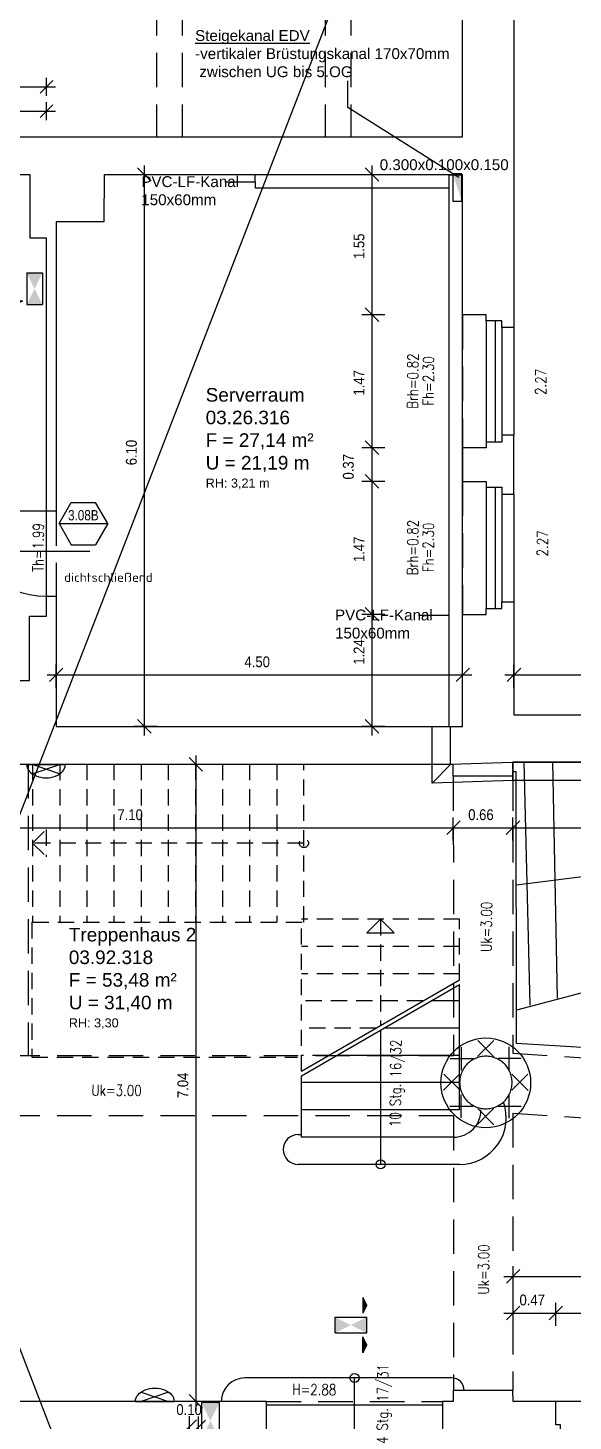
# Model space of a CAD drawing. Header units: metres. Extents: x -364 to -248, y 1030 to 1089.
# Drawn here: x -352.58 to -346.55, y 1064.79 to 1080.19 of the extents above; entities that cross this region are included whole.
import ezdxf
from ezdxf.enums import TextEntityAlignment as Align

# ---------------------------------------------------------------- set-up
doc = ezdxf.new("R2010")
doc.units = ezdxf.units.M
doc.header["$LTSCALE"] = 0.03
for name, pattern in [('AUSGEZOGEN', [0]), ('DOT', [0]), ('GESTRICHELT', [9, 6, -3]), ('STRICHLINIE', [19.05, 12.7, -6.35])]:
    doc.linetypes.add(name, pattern=pattern)
doc.layers.get('0').update_dxf_attribs({"linetype": 'CONTINUOUS'})
doc.layers.get('Defpoints').update_dxf_attribs({"linetype": 'CONTINUOUS'})
for name, color, linetype in [('A_ansicht', 9, 'CONTINUOUS'), ('A_Bemaßung', 2, 'CONTINUOUS'), ('A_BRANDSCHUTZ', 10, 'CONTINUOUS'), ('A_EINFÜGEPUNKT', 2, 'CONTINUOUS'), ('A_Elektro', 1, 'CONTINUOUS'), ('A_fenster', 7, 'CONTINUOUS'), ('A_höhen', 3, 'CONTINUOUS'), ('A_NR_TÜR', 1, 'CONTINUOUS'), ('A_text', 5, 'CONTINUOUS'), ('A_treppe', 3, 'CONTINUOUS'), ('A_Tuernummern', 1, 'CONTINUOUS'), ('A_TXT-TUER', 1, 'CONTINUOUS'), ('A_türen', 9, 'CONTINUOUS'), ('A_verdeckt', 8, 'STRICHLINIE'), ('A_wände', 6, 'CONTINUOUS'), ('CKMA0002', 2, 'CONTINUOUS'), ('E__DURCHBR', 2, 'CONTINUOUS'), ('E__LEUCHTEN', 6, 'AUSGEZOGEN'), ('E__VERSYS', 2, 'AUSGEZOGEN')]:
    doc.layers.add(name, color=color, linetype=linetype)
doc.styles.add('arial-n', font='ARIALN.TTF')
doc.styles.add('BOLDSIMP_FNT', font='TXT', dxfattribs={"height": 1})
doc.styles.add('NORM', font='simplex.shx', dxfattribs={"width": 0.7, "bigfont": 'bigfont.shx'})
doc.styles.add('SIMPLEX', font='simplex.shx', dxfattribs={"height": 0.1})
doc.styles.get("Standard").update_dxf_attribs({"font": 'ARIAL.TTF', "height": 1})
doc.dimstyles.get("Standard").update_dxf_attribs({"dimtxt": 0.1, "dimasz": 0.1, "dimexe": 0.1, "dimexo": 0, "dimgap": 0.1, "dimtad": 1, "dimdec": 4, "dimrnd": 0.0025, "dimzin": 0, "dimdsep": 46, "dimtxsty": 'SIMPLEX', "dimblk": 'DIMCROSS', "dimblk1": 'DIMCROSS', "dimblk2": 'DIMCROSS', "dimsah": 1, "dimcen": 2.5, "dimdle": 0.05, "dimclrd": 1, "dimclre": 1, "dimclrt": 6, "dimadec": 0, "dimazin": 0, "dimtfac": 1, "dimtdec": 4, "dimtmove": 2, "dimatfit": 3, "dimfxl": 1, "dimtvp": 1, "dimtolj": 1, "dimtzin": 0, "dimarcsym": 0})

# ---------------------------------------------------------------- blocks, each defined once
blk = doc.blocks.new('SLASH1')
at = {"layer": 'A_Bemaßung', "color": 2, "linetype": 'Continuous'}
for p, q in [((0.07663, 0.07663), (-0.07319, -0.07319)), ((0, -0.14068), (0, 0.11466))]:
    blk.add_line(p, q, dxfattribs=at)
blk = doc.blocks.new('DIMCROSS')
at = {"color": 0, "linetype": 'ByBlock'}
blk.add_line((-1, 0), (1, 0), dxfattribs=at)
at = {"linetype": 'ByBlock'}
blk.add_line((-0.707107, -0.707107), (0.707107, 0.707107), dxfattribs=at)
blk = doc.blocks.new('*D61')
at = {"layer": 'CKMA0002', "color": 1, "linetype": 'Continuous', "lineweight": -2}
for p, q in [((-352.373, 1079.434), (-352.373, 1079.634)), ((-354.683, 1079.534), (-352.473, 1079.534))]:
    blk.add_line(p, q, dxfattribs=at)
at = {"layer": 'Defpoints', "color": 0, "linetype": 'Continuous'}
for p in [(-352.373, 1079.534), (-354.783, 1076.73), (-352.373, 1076.808)]:
    blk.add_point(p, dxfattribs=at)
at = {"layer": 'CKMA0002', "color": 1, "linetype": 'Continuous', "lineweight": -2, "xscale": 0.1, "yscale": 0.1, "zscale": 0.1, "rotation": 180}
blk.add_blockref('DIMCROSS', (-354.783, 1079.534), dxfattribs=at)
at = {"layer": 'CKMA0002', "color": 1, "linetype": 'Continuous', "lineweight": -2, "xscale": 0.1, "yscale": 0.1, "zscale": 0.1}
blk.add_blockref('DIMCROSS', (-352.373, 1079.534), dxfattribs=at)
at = {"layer": 'CKMA0002', "color": 3, "linetype": 'Continuous', "insert": (-353.578, 1079.684), "char_height": 0.1, "attachment_point": 5, "style": 'SIMPLEX'}
blk.add_mtext('\\A1;2.41{\\A1\\H0.7x\\S;}', dxfattribs=at)
blk = doc.blocks.new('*D67')
at = {"layer": 'CKMA0002', "color": 1, "linetype": 'Continuous', "lineweight": -2}
for p, q in [((-352.373, 1079.166), (-352.373, 1079.366)), ((-354.683, 1079.266), (-352.473, 1079.266))]:
    blk.add_line(p, q, dxfattribs=at)
at = {"layer": 'Defpoints', "color": 0, "linetype": 'Continuous'}
for p in [(-352.373, 1079.266), (-352.373, 1076.595), (-354.783, 1076.225)]:
    blk.add_point(p, dxfattribs=at)
at = {"layer": 'CKMA0002', "color": 1, "linetype": 'Continuous', "lineweight": -2, "xscale": 0.1, "yscale": 0.1, "zscale": 0.1, "rotation": 180}
blk.add_blockref('DIMCROSS', (-354.783, 1079.266), dxfattribs=at)
at = {"layer": 'CKMA0002', "color": 1, "linetype": 'Continuous', "lineweight": -2, "xscale": 0.1, "yscale": 0.1, "zscale": 0.1}
blk.add_blockref('DIMCROSS', (-352.373, 1079.266), dxfattribs=at)
at = {"layer": 'CKMA0002', "color": 3, "linetype": 'Continuous', "insert": (-353.578, 1079.416), "char_height": 0.1, "attachment_point": 5, "style": 'SIMPLEX'}
blk.add_mtext('\\A1;2.41{\\A1\\H0.7x\\S;}', dxfattribs=at)
blk = doc.blocks.new('Tür-Nr')
at = {"layer": 'A_NR_TÜR'}
for p, q in [((-0.057, -108.865), (0.077, -108.632)), ((0.077, -108.632), (0.347, -108.632)), ((0.481, -108.865), (0.347, -108.632)), ((-0.057, -108.865), (0.481, -108.865)), ((-0.057, -108.865), (0.077, -109.098)), ((0.481, -108.865), (0.347, -109.098)), ((0.077, -109.098), (0.347, -109.098))]:
    blk.add_line(p, q, dxfattribs=at)
at = {"layer": 'A_TXT-TUER', "style": 'arial-n', "flags": 4}
blk.add_attdef('TÜR-NR.', text='', height=0.113, dxfattribs=at).set_placement((0.211, -108.772), align=Align.MIDDLE_CENTER)
at = {"layer": 'A_TXT-TUER', "style": 'NORM', "width": 0.7}
for tag, flags, p in [('BRANDSCHUTZ', 4, (0.229, -108.981)), ('DIN', 5, (0.214, -109.198)), ('ABMESSUNG', 5, (0.214, -109.333)), ('MATERIAL', 5, (0.214, -109.467)), ('WANDART', 5, (0.214, -109.601)), ('ZARGE', 5, (0.214, -109.736)), ('BESCHLÄGE', 5, (0.214, -110.005)), ('SCHLOSS', 5, (0.214, -109.87)), ('SONSTIGES', 5, (0.214, -110.139))]:
    blk.add_attdef(tag, text='', height=0.0784, dxfattribs=dict(at, flags=flags)).set_placement(p, align=Align.MIDDLE_CENTER)
blk = doc.blocks.new('A$C70D86C85')
at = {"layer": 'E__VERSYS', "color": 3, "linetype": 'Continuous'}
for p, q in [((12.52, 27.118), (10.376, 27.118)), ((10.379, 26.968), (10.376, 27.118)), ((12.52, 21.019), (12.52, 27.118)), ((12.52, 27.118), (12.67, 27.118)), ((12.52, 26.968), (12.52, 27.118)), ((12.67, 21.019), (12.67, 27.118)), ((12.52, 26.968), (10.379, 26.968)), ((12.334, 20.392), (12.334, 21.019)), ((12.334, 21.019), (12.535, 21.019)), ((12.52, 21.019), (12.67, 21.019)), ((12.535, 20.599), (12.535, 21.019)), ((12.334, 20.392), (12.535, 20.599)), ((13.225, 20.622), (12.535, 20.599)), ((13.225, 20.421), (13.225, 20.622)), ((19.13, 20.622), (13.225, 20.622)), ((13.225, 20.421), (12.334, 20.392)), ((19.13, 20.422), (13.225, 20.421))]:
    blk.add_line(p, q, dxfattribs=at)
at = {"layer": 'E__VERSYS', "color": 7, "linetype": 'Continuous', "ltscale": 5}
for p, q in [((10.378, 27.036), (10.04, 27.036)), ((12.52, 22.247), (12.181, 22.247))]:
    blk.add_line(p, q, dxfattribs=at)
at = {"layer": 'E__VERSYS', "color": 7, "char_height": 0.12, "attachment_point": 7}
for insert in [(9.117, 26.78), (11.259, 21.99)]:
    blk.add_mtext('PVC-LF-Kanal \\P150x60mm', dxfattribs=dict(at, insert=insert))
blk = doc.blocks.new('Wanddurchbruch')
for p, q in [((0, 1), (0, 0)), ((1, 1), (0, 1)), ((1, 0), (1, 1)), ((0, 0), (1, 0))]:
    blk.add_line(p, q)
blk.add_solid([(1, 0), (1, 1), (0, 1), (0, 0)])
blk = doc.blocks.new('Deckendurchbruch')
for p, q in [((1, 1), (0, 1)), ((0, 1), (0, 0)), ((1, 0), (1, 1)), ((0, 0), (1, 0))]:
    blk.add_line(p, q)
blk.add_solid([(0, 0), (1, 1), (0, 1)])
blk = doc.blocks.new('A$C261B6F14')
at = {"layer": 'E__DURCHBR', "linetype": 'Continuous'}
ref = blk.add_blockref('Deckendurchbruch', (12.561, 27.127), dxfattribs=dict(at, xscale=0.3003000080464072, yscale=0.1001000000001113, zscale=1.1011, rotation=270.0000046056928))
ref.add_attrib('EC_DIM', '0.300x0.100x0.150', (11.753, 27.169), dxfattribs={"linetype": 'Continuous', "height": 0.12})
at = {"layer": 'E__DURCHBR', "color": 2, "linetype": 'Continuous'}
ref = blk.add_blockref('Wanddurchbruch', (9.982, 13.141), dxfattribs=dict(at, xscale=0.4054050108627508, yscale=0.2001999999999953, zscale=1.001, rotation=90.00000153523337))
ref.add_attrib('EC_DIM', '0.405x0.200x0.200', (9.782, 12.925), dxfattribs={"color": 2, "linetype": 'Continuous', "height": 0.12})
blk = doc.blocks.new('A$C7E8237D9')
at = {"layer": 'E__VERSYS', "color": 7}
blk.add_line((11.399, 27.862), (11.399, 28.156), dxfattribs=at)
at = {"layer": 'E__VERSYS', "color": 7, "linetype": 'Continuous', "ltscale": 5}
blk.add_line((12.627, 27.088), (11.399, 27.862), dxfattribs=at)
at = {"layer": 'E__VERSYS', "color": 7, "insert": (9.712, 28.195), "char_height": 0.12, "attachment_point": 7}
blk.add_mtext('{\\LSteigekanal EDV\\P}-vertikaler Brüstungskanal 170x70mm \\P zwischen UG bis 5.OG', dxfattribs=at)
blk = doc.blocks.new('PL_PR')
at = {"color": 3}
for p, q in [((123, 155), (92, 217)), ((92, 217), (92, 92)), ((123, 155), (92, 92)), ((-127, -64), (-127, 61)), ((-127, 61), (123, 61)), ((123, -64), (123, 61)), ((-127, -64), (123, -64)), ((92, -220), (92, -95)), ((123, -158), (92, -95)), ((123, -158), (92, -220))]:
    blk.add_line(p, q, dxfattribs=at)
for points in [[(92, 92), (92, 217), (123, 155)], [(-127, 61), (-127, -64), (123, -64), (123, 61)], [(92, -95), (92, -220), (123, -158)]]:
    blk.add_solid(points, dxfattribs=at)
blk = doc.blocks.new('PR')
at = {"color": 3}
for p, q in [((-135, -58), (-135, 67)), ((-135, 67), (115, 67)), ((115, -58), (115, 67)), ((-135, -58), (115, -58)), ((84, -214), (84, -89)), ((115, -151), (84, -89)), ((115, -151), (84, -214))]:
    blk.add_line(p, q, dxfattribs=at)
for points in [[(-135, 67), (-135, -58), (115, -58), (115, 67)], [(84, -89), (84, -214), (115, -151)]]:
    blk.add_solid(points, dxfattribs=at)
blk = doc.blocks.new('Lichtelement')
at = {"layer": 'E__LEUCHTEN', "color": 6, "linetype": 'Continuous', "ltscale": 5}
for p, q in [((11.703, -110.425), (11.881, -110.246)), ((11.884, -110.427), (11.705, -110.249)), ((11.524, -110.575), (11.524, -110.322)), ((12.054, -110.571), (12.054, -110.318)), ((11.653, -110.449), (11.401, -110.449)), ((12.184, -110.445), (11.932, -110.445)), ((11.328, -110.796), (11.506, -110.617)), ((11.509, -110.798), (11.33, -110.619)), ((12.081, -110.797), (12.259, -110.619)), ((12.262, -110.799), (12.083, -110.621)), ((11.521, -111.102), (11.521, -110.85)), ((12.054, -111.105), (12.054, -110.853)), ((11.65, -110.976), (11.398, -110.976)), ((11.703, -111.175), (11.881, -110.997)), ((11.884, -111.178), (11.705, -110.999)), ((12.184, -110.979), (11.932, -110.979))]:
    blk.add_line(p, q, dxfattribs=at)
blk.add_circle((11.794, -110.716), 0.496, dxfattribs=at)
blk = doc.blocks.new('Wandleuchte')
at = {"layer": 'E__LEUCHTEN', "color": 6}
for p, q in [((-154, -6), (-153, 8)), ((-153, 8), (-149, 21)), ((-149, 21), (-143, 34)), ((-143, 34), (-134, 47)), ((-134, 47), (-123, 58)), ((-123, 58), (-110, 68)), ((-110, 68), (-94, 77)), ((-110, 68), (107, -6)), ((107, 68), (-110, -6)), ((-94, 77), (-78, 85)), ((-78, 85), (-60, 91)), ((-60, 91), (-41, 95)), ((-41, 95), (-21, 98)), ((-21, 98), (-1, 99)), ((-1, 99), (19, 98)), ((19, 98), (38, 95)), ((38, 95), (57, 91)), ((57, 91), (75, 85)), ((75, 85), (92, 77)), ((92, 77), (107, 68)), ((107, 68), (120, 58)), ((120, 58), (131, 47)), ((131, 47), (140, 34)), ((140, 34), (146, 21)), ((146, 21), (150, 8)), ((150, 8), (152, -6)), ((-154, -6), (152, -6))]:
    blk.add_line(p, q, dxfattribs=at)

msp = doc.modelspace()

# ---------------------------------------------------------------- linework, layer by layer
at = {"layer": 'A_ansicht', "color": 9, "linetype": 'Continuous'}
for p, q in [((-347.51278, 1076.94869), (-347.51277, 1075.60876)), ((-347.20779, 1076.87368), (-347.2078, 1075.68377)), ((-347.51278, 1075.10879), (-347.51277, 1073.76889)), ((-347.2078, 1075.03381), (-347.2078, 1073.84388))]:
    msp.add_line(p, q, dxfattribs=at)
at = {"layer": 'A_Bemaßung', "linetype": 'Continuous'}
for p, q in [((-351.29031, 1072.36395), (-351.29031, 1078.66359)), ((-348.77363, 1072.36396), (-348.77362, 1078.66359)), ((-352.36812, 1073.03393), (-347.67275, 1073.03393)), ((-347.3078, 1073.03393), (-340.62618, 1073.03392)), ((-350.72084, 1064.90441), (-350.72084, 1072.14397)), ((-355.0756, 1071.3439), (-340.73662, 1071.34389)), ((-347.31604, 1066.38398), (-341.46694, 1066.38398)), ((-347.31605, 1065.97985), (-341.50965, 1065.97985))]:
    msp.add_line(p, q, dxfattribs=at)
at = {"layer": 'A_Bemaßung'}
msp.add_line((-353.45426, 1074.4024), (-351.89501, 1074.4024), dxfattribs=at)
at = {"layer": 'A_EINFÜGEPUNKT', "color": 1}
for p, q in [((-347.18781, 1085.64023), (-360.44279, 1051.44521)), ((-360.44279, 1085.64022), (-347.1878, 1051.44521))]:
    msp.add_line(p, q, dxfattribs=at)
at = {"layer": 'A_fenster', "linetype": 'Continuous'}
for p, q in [((-347.41278, 1076.94868), (-347.41278, 1075.60875)), ((-347.33778, 1076.87369), (-347.33777, 1075.68376)), ((-347.41279, 1075.1088), (-347.4128, 1073.76889)), ((-347.33779, 1075.03381), (-347.33778, 1073.84387))]:
    msp.add_line(p, q, dxfattribs=at)
at = {"layer": 'A_treppe', "color": 1, "linetype": 'GESTRICHELT'}
for p, q in [((-352.22782, 1072.0502), (-352.22782, 1070.3002)), ((-351.92782, 1072.0502), (-351.92782, 1070.3002)), ((-351.62782, 1072.0502), (-351.62782, 1070.3002)), ((-351.32782, 1072.0502), (-351.32782, 1070.3002)), ((-351.02782, 1072.0502), (-351.02782, 1070.3002)), ((-350.72782, 1072.0502), (-350.72782, 1070.3002)), ((-350.42782, 1072.0502), (-350.42782, 1070.3002)), ((-350.12782, 1072.0502), (-350.12782, 1070.3002)), ((-349.82782, 1072.0502), (-349.82782, 1070.3002)), ((-352.52782, 1071.1752), (-352.37782, 1071.3252)), ((-352.37782, 1071.3252), (-352.37782, 1071.0252)), ((-349.52782, 1071.1752), (-352.52782, 1071.1752)), ((-352.52782, 1071.1752), (-352.37782, 1071.0252)), ((-349.55593, 1068.65316), (-349.55592, 1070.3341)), ((-347.80604, 1070.33409), (-349.55593, 1070.3341)), ((-348.68099, 1070.33408), (-348.68099, 1069.15833)), ((-347.80604, 1069.66345), (-347.80604, 1070.33409)), ((-347.80606, 1070.03299), (-349.55593, 1070.03298)), ((-347.80604, 1069.73191), (-349.55592, 1069.73191)), ((-348.20902, 1069.43081), (-349.55593, 1069.43082)), ((-348.73052, 1069.12972), (-349.55593, 1069.12973)), ((-349.25202, 1068.82864), (-349.55593, 1068.82864))]:
    msp.add_line(p, q, dxfattribs=at)
at = {"layer": 'A_treppe', "linetype": 'Continuous'}
for p, q in [((-347.02524, 1069.38438), (-347.09415, 1072.0726)), ((-346.78106, 1072.07232), (-346.72773, 1069.46138)), ((-347.21789, 1071.96547), (-347.18151, 1071.96552)), ((-347.17659, 1068.96162), (-347.18151, 1071.96552)), ((-345.24263, 1069.84043), (-347.1772, 1069.32812)), ((-347.80605, 1068.22646), (-347.80605, 1069.61347)), ((-347.80607, 1069.43082), (-348.12241, 1069.43081)), ((-347.80604, 1069.12973), (-348.64392, 1069.12973)), ((-343.69636, 1068.73837), (-347.17659, 1068.96162)), ((-347.80606, 1068.82865), (-349.16543, 1068.82863)), ((-347.80605, 1068.52753), (-349.55594, 1068.52753)), ((-349.55592, 1067.92536), (-349.55593, 1068.60318)), ((-347.80605, 1068.22646), (-349.55593, 1068.22645)), ((-349.59094, 1067.95426), (-349.55593, 1067.95426)), ((-347.87103, 1067.92537), (-349.55592, 1067.92536)), ((-347.80604, 1067.62427), (-349.59093, 1067.62428))]:
    msp.add_line(p, q, dxfattribs=at)
at = {"layer": 'A_treppe', "color": 1, "linetype": 'Continuous'}
for p, q in [((-347.17946, 1070.71338), (-345.23428, 1070.9588)), ((-348.68099, 1069.10833), (-348.68099, 1067.62426)), ((-348.43099, 1067.62427), (-348.93101, 1067.62427)), ((-348.96847, 1064.37442), (-348.96848, 1065.26443))]:
    msp.add_line(p, q, dxfattribs=at)
at = {"layer": 'A_treppe', "color": 1}
for p, q in [((-348.68099, 1070.33408), (-348.83099, 1070.18409)), ((-348.68099, 1070.33408), (-348.53099, 1070.18408)), ((-348.83099, 1070.18409), (-348.53099, 1070.18408))]:
    msp.add_line(p, q, dxfattribs=at)
at = {"layer": 'A_treppe', "color": 3, "linetype": 'Continuous'}
for p, q in [((-347.89605, 1065.26441), (-350.18091, 1065.26441)), ((-347.75604, 1065.12441), (-347.75605, 1065.12442)), ((-349.94092, 1064.96775), (-347.99603, 1064.96775))]:
    msp.add_line(p, q, dxfattribs=at)
at = {"layer": 'A_treppe', "color": 1, "linetype": 'GESTRICHELT'}
for points in [[(-352.52782, 1072.0502), (-352.52782, 1070.3002), (-349.52782, 1070.3002), (-349.52782, 1072.0502)], [(-352.52782, 1070.3002), (-352.53782, 1070.3002), (-352.53782, 1068.8102), (-349.59782, 1068.8102)]]:
    msp.add_lwpolyline(points, dxfattribs=at)
msp.add_circle((-349.52782, 1071.1752), 0.05, dxfattribs=at)
at = {"layer": 'A_treppe', "color": 1, "linetype": 'Continuous'}
for centre in [(-348.68099, 1067.62426), (-348.96848, 1065.26443)]:
    msp.add_circle(centre, 0.05, dxfattribs=at)
at = {"layer": 'A_treppe', "linetype": 'Continuous'}
for centre, radius, start, end in [((-347.87103, 1068.22645), 0.30109, 269.999997, 0.001903), ((-347.80605, 1068.13926), 0.515, 270.00111, 19.838444), ((-349.59093, 1067.78926), 0.165, 90.003475, 269.999997)]:
    msp.add_arc(centre, radius, start, end, dxfattribs=at)
at = {"layer": 'A_treppe', "color": 3, "linetype": 'Continuous'}
for centre, radius, start, end in [((-350.1809, 1065.00442), 0.26, 90.002207, 180.000006), ((-347.89604, 1065.12443), 0.14, 359.995907, 90.004096)]:
    msp.add_arc(centre, radius, start, end, dxfattribs=at)
at = {"layer": 'A_türen', "linetype": 'Continuous'}
for p, q in [((-352.3731, 1074.84382), (-353.31306, 1074.8438)), ((-352.37309, 1073.90387), (-352.3731, 1074.84382))]:
    msp.add_line(p, q, dxfattribs=at)
msp.add_arc((-352.3731, 1074.84382), 0.93994, 180.001213, 270.000607, dxfattribs=at)
at = {"layer": 'A_verdeckt'}
for p, q in [((-351.15833, 1085.05522), (-351.15832, 1078.98359)), ((-350.87335, 1085.05522), (-350.87336, 1078.98359)), ((-349.29345, 1085.05522), (-349.29344, 1078.98359)), ((-349.00846, 1085.05521), (-349.00846, 1078.98359)), ((-347.77274, 1077.01367), (-347.77274, 1075.54378)), ((-347.77276, 1075.17379), (-347.77275, 1073.70389)), ((-352.26812, 1074.84382), (-352.26811, 1073.90387)), ((-352.57782, 1072.0502), (-352.57782, 1068.82417)), ((-347.87598, 1071.91398), (-347.87542, 1068.82417)), ((-347.21788, 1071.91397), (-347.21731, 1068.85352)), ((-347.87542, 1068.82417), (-354.97561, 1068.82417)), ((-347.21731, 1068.85352), (-341.26141, 1068.4579)), ((-347.2172, 1068.1911), (-341.33563, 1067.80042)), ((-347.2172, 1068.1911), (-347.21663, 1065.12441)), ((-347.8753, 1068.15921), (-354.97561, 1068.15921)), ((-347.8753, 1068.15921), (-347.87474, 1065.1244)), ((-349.9409, 1065.0044), (-347.99602, 1065.00441)), ((-345.30443, 1065.00442), (-346.74434, 1065.00442))]:
    msp.add_line(p, q, dxfattribs=at)
at = {"layer": 'A_verdeckt', "linetype": 'Continuous'}
for p, q in [((-349.55593, 1068.65316), (-347.80604, 1069.66345)), ((-349.55593, 1068.60318), (-347.80605, 1069.61347))]:
    msp.add_line(p, q, dxfattribs=at)
at = {"layer": 'A_wände', "linetype": 'Continuous'}
for p, q in [((-349.94091, 1065.00442), (-353.10072, 1065.00442)), ((-349.94092, 1064.29985), (-349.94091, 1065.00442))]:
    msp.add_line(p, q, dxfattribs=at)
for points in [[(-347.2078, 1084.39022), (-347.2078, 1076.87368), (-347.33778, 1076.87369), (-347.33778, 1076.94869), (-347.51278, 1076.94869), (-347.51277, 1077.01368), (-347.77275, 1077.01368), (-347.77275, 1078.56359), (-351.73814, 1078.56359), (-351.73815, 1078.04362), (-352.26811, 1078.04362), (-352.26812, 1074.84382), (-352.3731, 1074.84382), (-352.3731, 1077.86363), (-352.55309, 1077.86363), (-352.55309, 1078.56359), (-353.11822, 1078.56358), (-353.17822, 1078.82357), (-353.30322, 1078.82357), (-353.30323, 1078.98356), (-347.77275, 1078.98359), (-347.77275, 1085.05522)], [(-347.2078, 1075.68377), (-347.33778, 1075.68377), (-347.33778, 1075.60877), (-347.51277, 1075.60877), (-347.51277, 1075.54378), (-347.77275, 1075.54378), (-347.77276, 1075.1738), (-347.51279, 1075.1738), (-347.51278, 1075.1088), (-347.33778, 1075.1088), (-347.33778, 1075.03381), (-347.2078, 1075.03381), (-347.2078, 1075.68377)], [(-341.31267, 1072.06768), (-347.2178, 1072.07271), (-347.2178, 1071.91398), (-347.87604, 1071.91398), (-347.87604, 1072.04398), (-352.99074, 1072.04398), (-353.18572, 1072.73394), (-353.31071, 1072.73393), (-353.31071, 1072.97394), (-352.5631, 1072.97394), (-352.56309, 1073.68389), (-352.3731, 1073.68389), (-352.3731, 1073.90388), (-352.26811, 1073.90388), (-352.26811, 1072.46396), (-347.77275, 1072.46397), (-347.77275, 1073.70389), (-347.51277, 1073.70389), (-347.51277, 1073.76889), (-347.33778, 1073.76889), (-347.33778, 1073.84388), (-347.2078, 1073.84388), (-347.2078, 1072.59489), (-340.72618, 1072.59489)], [(-347.22607, 1068.52921), (-347.22647, 1068.54439), (-347.22766, 1068.55953), (-347.22964, 1068.57458), (-347.23241, 1068.58951), (-347.23595, 1068.60427), (-347.24026, 1068.61883), (-347.24533, 1068.63314), (-347.25114, 1068.64717), (-347.25768, 1068.66087), (-347.26492, 1068.67421), (-347.27285, 1068.68716), (-347.28145, 1068.69967), (-347.29069, 1068.71172), (-347.30055, 1068.72327), (-347.311, 1068.73428), (-347.32201, 1068.74473), (-347.33356, 1068.75459), (-347.34561, 1068.76383), (-347.35812, 1068.77243), (-347.37107, 1068.78036), (-347.38441, 1068.7876), (-347.39811, 1068.79414), (-347.41214, 1068.79995), (-347.42645, 1068.80502), (-347.44101, 1068.80933), (-347.45577, 1068.81287), (-347.4707, 1068.81564), (-347.48575, 1068.81762), (-347.50089, 1068.81881), (-347.51607, 1068.81921), (-347.53125, 1068.81881), (-347.54639, 1068.81762), (-347.56144, 1068.81564), (-347.57637, 1068.81287), (-347.59113, 1068.80933), (-347.60569, 1068.80502), (-347.62, 1068.79995), (-347.63403, 1068.79414), (-347.64773, 1068.7876), (-347.66107, 1068.78036), (-347.67402, 1068.77243), (-347.68653, 1068.76383), (-347.69858, 1068.75459), (-347.71013, 1068.74473), (-347.72114, 1068.73428), (-347.73159, 1068.72327), (-347.74145, 1068.71172), (-347.75069, 1068.69967), (-347.75929, 1068.68716), (-347.76722, 1068.67421), (-347.77446, 1068.66087), (-347.781, 1068.64717), (-347.78681, 1068.63314), (-347.79188, 1068.61883), (-347.79619, 1068.60427), (-347.79973, 1068.58951), (-347.8025, 1068.57458), (-347.80448, 1068.55953), (-347.80567, 1068.54439), (-347.80607, 1068.52921), (-347.80567, 1068.51403), (-347.80448, 1068.49889), (-347.8025, 1068.48384), (-347.79973, 1068.46891), (-347.79619, 1068.45415), (-347.79188, 1068.43959), (-347.78681, 1068.42528), (-347.781, 1068.41125), (-347.77446, 1068.39755), (-347.76722, 1068.38421), (-347.75929, 1068.37126), (-347.75069, 1068.35875), (-347.74145, 1068.3467), (-347.73159, 1068.33515), (-347.72114, 1068.32414), (-347.71013, 1068.31369), (-347.69858, 1068.30383), (-347.68653, 1068.29459), (-347.67402, 1068.28599), (-347.66107, 1068.27806), (-347.64773, 1068.27082), (-347.63403, 1068.26428), (-347.62, 1068.25847), (-347.60569, 1068.2534), (-347.59113, 1068.24909), (-347.57637, 1068.24555), (-347.56144, 1068.24278), (-347.54639, 1068.2408), (-347.53125, 1068.23961), (-347.51607, 1068.23921), (-347.50089, 1068.23961), (-347.48575, 1068.2408), (-347.4707, 1068.24278), (-347.45577, 1068.24555), (-347.44101, 1068.24909), (-347.42645, 1068.2534), (-347.41214, 1068.25847), (-347.39811, 1068.26428), (-347.38441, 1068.27082), (-347.37107, 1068.27806), (-347.35812, 1068.28599), (-347.34561, 1068.29459), (-347.33356, 1068.30383), (-347.32201, 1068.31369), (-347.311, 1068.32414), (-347.30055, 1068.33515), (-347.29069, 1068.3467), (-347.28145, 1068.35875), (-347.27285, 1068.37126), (-347.26492, 1068.38421), (-347.25768, 1068.39755), (-347.25114, 1068.41125), (-347.24533, 1068.42528), (-347.24026, 1068.43959), (-347.23595, 1068.45415), (-347.23241, 1068.46891), (-347.22964, 1068.48384), (-347.22766, 1068.49889), (-347.22647, 1068.51403), (-347.22607, 1068.52921)], [(-346.74434, 1064.74691), (-346.74435, 1065.00442), (-347.21605, 1065.00442), (-347.21658, 1065.12441), (-347.87604, 1065.12441), (-347.87605, 1065.00442), (-347.99603, 1065.00442), (-347.99604, 1064.29984), (-347.77354, 1064.29985), (-347.77356, 1063.33956), (-347.51857, 1063.33956), (-347.51856, 1063.26706), (-347.34357, 1063.26706), (-347.34358, 1063.19706), (-347.20779, 1063.19706), (-347.20779, 1064.43489), (-346.61935, 1064.43489), (-346.61934, 1064.58692), (-346.68934, 1064.58692), (-346.68934, 1064.74692), (-346.74434, 1064.74691)]]:
    msp.add_lwpolyline(points, dxfattribs=at)

# ---------------------------------------------------------------- block references
at = {"layer": 'A_Bemaßung', "color": 7, "rotation": 90}
for p in [(-351.29032, 1078.56358), (-348.77361, 1078.56358), (-348.77361, 1077.01368), (-348.77362, 1075.54377), (-348.77362, 1075.17379), (-348.77362, 1073.70389), (-351.2903, 1072.46396), (-348.77362, 1072.46397), (-350.72084, 1072.04398), (-350.72084, 1065.00441)]:
    msp.add_blockref('SLASH1', p, dxfattribs=at)
at = {"layer": 'A_Bemaßung', "color": 7, "yscale": 0.999999}
for p in [(-352.2681, 1073.03391), (-347.77275, 1073.03393), (-347.20781, 1073.03393), (-347.87589, 1071.34389), (-347.21776, 1071.3439), (-347.21605, 1066.38399), (-347.21605, 1065.97985), (-346.74434, 1065.97985)]:
    msp.add_blockref('SLASH1', p, dxfattribs=at)
at = {"layer": 'A_Bemaßung', "color": 7}
for p in [(-350.79339, 1064.72513), (-350.69339, 1064.72131)]:
    msp.add_blockref('SLASH1', p, dxfattribs=at)
at = {"layer": 'A_Elektro', "linetype": 'Continuous'}
for name in ['A$C7E8237D9', 'A$C261B6F14', 'A$C70D86C85']:
    msp.add_blockref(name, (-360.44279, 1051.44521), dxfattribs=at)
at = {"layer": 'A_Tuernummern'}
ref = msp.add_blockref('Tür-Nr', (-352.17805, 1183.57218), dxfattribs=at)
ref.add_attrib('TÜR-NR.', '3.08B', dxfattribs={"layer": 'A_TXT-TUER', "height": 0.112896, "style": 'arial-n'}).set_placement((-351.9667, 1074.79984), align=Align.MIDDLE_CENTER)
at = {"layer": 'E__LEUCHTEN', "color": 3, "xscale": 0.001399472102093569, "yscale": 0.001399472102093569, "zscale": 0.001399472102, "rotation": 270}
msp.add_blockref('PR', (-352.5119, 1077.2886), dxfattribs=at)
at = {"layer": 'E__LEUCHTEN', "color": 7, "linetype": 'Continuous', "ltscale": 5, "xscale": -0.001400000000094997, "yscale": 0.001400000000103319, "zscale": 0.0014, "rotation": 179.672306688565}
msp.add_blockref('Wandleuchte', (-352.37774, 1072.03567), dxfattribs=at)
at = {"layer": 'E__LEUCHTEN', "color": 1, "linetype": 'Continuous'}
msp.add_blockref('Lichtelement', (-359.31083, 1179.24119), dxfattribs=at)
at = {"layer": 'E__LEUCHTEN', "xscale": 0.001400526189172524, "yscale": 0.001400526190082019, "zscale": 0.00140052619}
msp.add_blockref('PL_PR', (-349.00571, 1065.85011), dxfattribs=at)
at = {"layer": 'E__LEUCHTEN', "color": 7, "linetype": 'Continuous', "ltscale": 5, "xscale": 0.001400000000103319, "yscale": 0.001400000000103319, "zscale": 0.0014}
msp.add_blockref('Wandleuchte', (-351.17446, 1065.01278), dxfattribs=at)

# ---------------------------------------------------------------- texts
at = {"layer": 'A_Bemaßung', "color": 7, "linetype": 'Continuous', "style": 'BOLDSIMP_FNT', "width": 0.9}
for s, rotation, p in [('1.55', 89.8, (-348.82362, 1077.63176)), ('1.47', 89.8, (-348.82361, 1076.12186)), ('6.10', 89.8, (-351.34031, 1075.35176)), ('0.37', 89.8, (-348.94138, 1075.19423)), ('1.47', 89.8, (-348.82362, 1074.28198)), ('1.24', 89.8, (-348.82362, 1073.14656)), ('4.50', 359.8, (-350.185, 1073.08393)), ('7.10', 359.8, (-351.59032, 1071.39389)), ('0.66', 359.8, (-347.7114, 1071.3939)), ('7.04', 89.8, (-350.77084, 1068.35706)), ('0.47', 359.8, (-347.14477, 1066.02985))]:
    msp.add_text(s, height=0.12, rotation=rotation, dxfattribs=at).set_placement(p, align=Align.BOTTOM_LEFT)
at = {"layer": 'A_Bemaßung', "color": 7, "linetype": 'DOT', "style": 'BOLDSIMP_FNT', "width": 0.9}
msp.add_text('0.10', height=0.12, dxfattribs=at).set_placement((-350.93808, 1064.81778), align=Align.BOTTOM_LEFT)
at = {"layer": 'A_BRANDSCHUTZ', "linetype": 'Continuous', "insert": (-352.17834, 1074.16307), "char_height": 0.1, "width": 1, "attachment_point": 1, "style": 'SIMPLEX'}
msp.add_mtext('dichtschließend', dxfattribs=at)
at = {"layer": 'A_höhen', "linetype": 'Continuous', "style": 'SIMPLEX', "width": 0.8}
for s, rotation, p in [('Brh=0.82', 89.5, (-348.32471, 1076.28182)), ('Fh=2.30', 89.5, (-348.15236, 1076.28403)), ('2.27', 89.5, (-346.90896, 1076.27297)), ('Th=1.99', 89.5, (-352.46587, 1074.44272)), ('Brh=0.82', 89.5, (-348.3247, 1074.44191)), ('Fh=2.30', 89.5, (-348.15236, 1074.44413)), ('2.27', 89.5, (-346.89029, 1074.48786)), ('Uk=3.00', 89.5, (-347.51031, 1070.25022)), ('Uk=3.00', 359.5, (-351.59884, 1068.44237)), ('Uk=3.00', 89.5, (-347.54072, 1066.46293)), ('H=2.88', 359.5, (-349.41269, 1065.13543))]:
    msp.add_text(s, height=0.12, rotation=rotation, dxfattribs=at).set_placement(p, align=Align.MIDDLE_CENTER)
at = {"layer": 'A_text', "linetype": 'Continuous', "char_height": 0.15, "width": 6.6459, "attachment_point": 1}
for s, insert in [('\\PServerraum  \\P03.26.316\\PF = 27,14 m²\\PU = 21,19 m\\P\\H0.1;RH: 3,21 m', (-350.61393, 1076.45528)), ('Treppenhaus 2\\P03.92.318\\PF = 53,48 m²\\PU = 31,40 m\\P{\\H0.6667x;RH: 3,30}', (-352.12708, 1070.23857))]:
    msp.add_mtext(s, dxfattribs=dict(at, insert=insert))
at = {"layer": 'A_treppe', "color": 1, "linetype": 'Continuous', "style": 'SIMPLEX', "width": 0.8}
for s, p in [('10 Stg. 16/32', (-348.51483, 1068.52037)), ('4 Stg. 17/31', (-348.65807, 1064.97611))]:
    msp.add_text(s, height=0.12, rotation=89.5, dxfattribs=at).set_placement(p, align=Align.MIDDLE_CENTER)

# ---------------------------------------------------------------- dimensions: what is measured, and where the dimension line sits
at = {"layer": 'CKMA0002', "linetype": 'Continuous'}
for base, p1, p2, override, picture, middle in [((-352.3731, 1079.53387), (-354.7828, 1076.73022), (-352.3731, 1076.80812), {"dimexo": 2.625754, "dimse1": 1, "dimclrt": 3, "dimtix": 1}, '*D61', (-353.57795, 1079.68387)), ((-352.3731, 1079.26573), (-354.7828, 1076.225), (-352.3731, 1076.59479), {"dimexo": 2.570938, "dimse1": 1, "dimclrt": 3}, '*D67', (-353.57795, 1079.41573))]:
    dim = msp.add_linear_dim(base=base, p1=p1, p2=p2, text='2.41{\\A1\\H0.7x\\S;}', dimstyle='Standard', override=override, dxfattribs=at)
    dim.commit()
    dim.dimension.update_dxf_attribs({"geometry": picture, "text_midpoint": middle})

doc.saveas('drawing.dxf')
